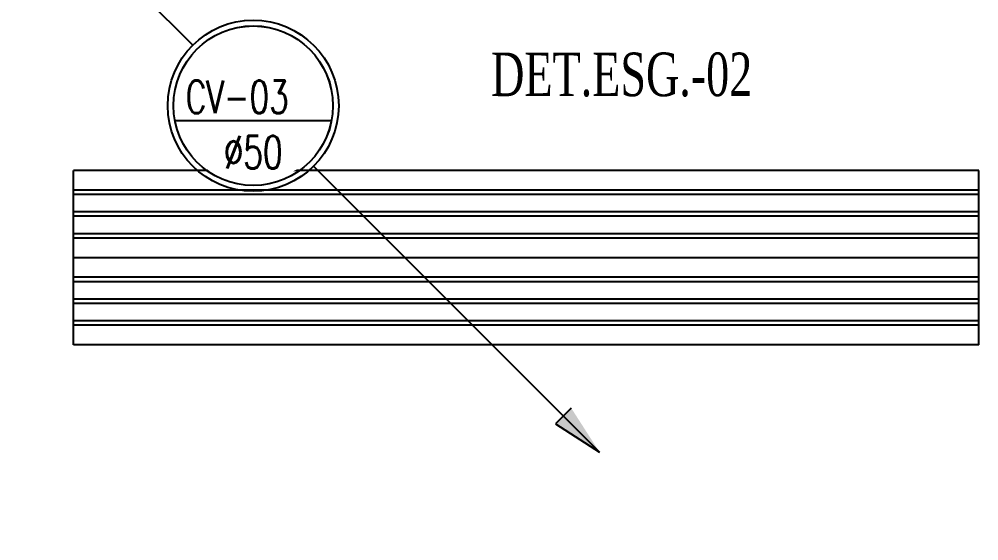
# Model space of a CAD drawing. Header units: inches. Extents: x 542787 to 543192, y 9574025 to 9574373.
# Drawn here: x 543039.467 to 543043.871, y 9574116.508 to 9574118.901 of the extents above; entities that cross this region are included whole.
import ezdxf
from ezdxf.enums import TextEntityAlignment as Align

# ---------------------------------------------------------------- set-up
doc = ezdxf.new("R2010")
doc.units = ezdxf.units.IN
doc.header["$MEASUREMENT"] = 0
doc.layers.add('I-ARQ', color=8, linetype='Continuous')
doc.layers.add('I-NORMO_INST', color=4, linetype='Continuous')
doc.styles.add('50', font='ROMANS.SHX', dxfattribs={"width": 0.7, "height": 0.1})
doc.styles.add('TITULO', font='times.ttf')

# ---------------------------------------------------------------- blocks, each defined once
blk = doc.blocks.new('*U107')
for p, q in [((-0.007573, -0.023558), (0, 0)), ((-0.018348, -0.057076), (-0.010775, -0.033518)), ((-0.018038, -0.053882), (-0.018348, -0.057076)), ((-0.01674, -0.054299), (-0.018038, -0.053882))]:
    blk.add_line(p, q)
for centre, radius in [((0, 0), 0.000311), ((-0.009174, -0.028538), 0.004878)]:
    blk.add_circle(centre, radius)
at = {"color": 8}
blk.add_circle((-0.009174, -0.028538), 0.005231, dxfattribs=at)
blk.add_solid([(-0.01674, -0.054299), (-0.018038, -0.053882), (-0.018348, -0.057076)])
blk = doc.blocks.new('*U211')
for p, q in [((0, 0.059953), (0, 0.035208)), ((0.000682, 0.056817), (0, 0.059953)), ((-0.000682, 0.056817), (0.000682, 0.056817)), ((0, 0.024745), (0, 0))]:
    blk.add_line(p, q)
at = {"color": 8}
blk.add_circle((0, 0.029977), 0.005231, dxfattribs=at)
for centre, radius in [((0, 0.029977), 0.004878), ((0, 0), 0.000311)]:
    blk.add_circle(centre, radius)
blk.add_solid([(-0.000682, 0.056817), (0.000682, 0.056817), (0, 0.059953)])
blk = doc.blocks.new('BOLA')
at = {"style": '50', "width": 0.7, "flags": 1}
blk.add_attdef('ALTUARA', text='', height=0.002, dxfattribs=at).set_placement((0.00026, -0.007526), align=Align.CENTER)
at = {"color": 2}
blk.add_wipeout([(-0.003431, 0.003307), (-0.000897, 0.004686), (0.001845, 0.004422), (0.003566, 0.003136), (0.004587, 0.001341), (0.004757, -0.000322), (0.004228, -0.002231), (0.002999, -0.003724), (0.001108, -0.004707), (-0.000878, -0.004726), (-0.00258, -0.004083), (-0.003431, -0.003327), (-0.004508, -0.001702), (-0.004792, -0.000077), (-0.004527, 0.001624)], dxfattribs=at)
at = {"color": 8}
blk.add_line((-0.004793, -0.000905), (0.004793, -0.000905), dxfattribs=at)
blk.add_circle((0, 0), 0.005231, dxfattribs=at)
blk.add_circle((0, 0), 0.004878)
at = {"style": '50', "width": 0.7}
blk.add_attdef('NAF', (-0.004127, -0.000465), '', height=0.002, dxfattribs=at)
blk.add_attdef('NU', text='', height=0.002, dxfattribs=at).set_placement((0, -0.003846), align=Align.CENTER)

msp = doc.modelspace()

# ---------------------------------------------------------------- linework, layer by layer
at = {"layer": 'I-ARQ'}
for p, q in [((543043.871, 9574118.2067), (543039.716, 9574118.2067)), ((543039.716, 9574117.4067), (543039.716, 9574118.2067)), ((543043.871, 9574117.4067), (543043.871, 9574118.2067)), ((543043.871, 9574118.1167), (543039.716, 9574118.1167)), ((543043.871, 9574118.0967), (543039.716, 9574118.0967)), ((543043.871, 9574118.0167), (543039.716, 9574118.0167)), ((543043.871, 9574117.9967), (543039.716, 9574117.9967)), ((543043.871, 9574117.9167), (543039.716, 9574117.9167)), ((543043.871, 9574117.8967), (543039.716, 9574117.8967)), ((543043.871, 9574117.8067), (543039.716, 9574117.8067)), ((543043.871, 9574117.7167), (543039.716, 9574117.7167)), ((543043.871, 9574117.6967), (543039.716, 9574117.6967)), ((543043.871, 9574117.6167), (543039.716, 9574117.6167)), ((543043.871, 9574117.5967), (543039.716, 9574117.5967)), ((543043.871, 9574117.5167), (543039.716, 9574117.5167)), ((543043.871, 9574117.4967), (543039.716, 9574117.4967)), ((543043.871, 9574117.4067), (543039.716, 9574117.4067))]:
    msp.add_line(p, q, dxfattribs=at)

# ---------------------------------------------------------------- block references
at = {"layer": 'I-NORMO_INST', "xscale": 75, "yscale": 75, "zscale": 75, "rotation": 224.9999999999999}
for name, p in [('*U211', (543038.9513, 9574120.0937)), ('*U107', (543038.958, 9574115.2658))]:
    msp.add_blockref(name, p, dxfattribs=at)

# ---------------------------------------------------------------- texts
at = {"layer": 'I-NORMO_INST', "style": 'TITULO', "width": 0.7}
msp.add_text('DET.ESG.-02', height=0.2, dxfattribs=at).set_placement((543042.2321, 9574118.6477), align=Align.MIDDLE_CENTER)

# ---------------------------------------------------------------- next in the draw order: block references
at = {"layer": 'I-NORMO_INST', "xscale": 75, "yscale": 75, "zscale": 75}
msp.add_blockref('BOLA', (543040.541, 9574118.504), dxfattribs=at).add_auto_attribs({'NAF': 'CV-03', 'NU': '%%c50'})

doc.saveas('drawing.dxf')
